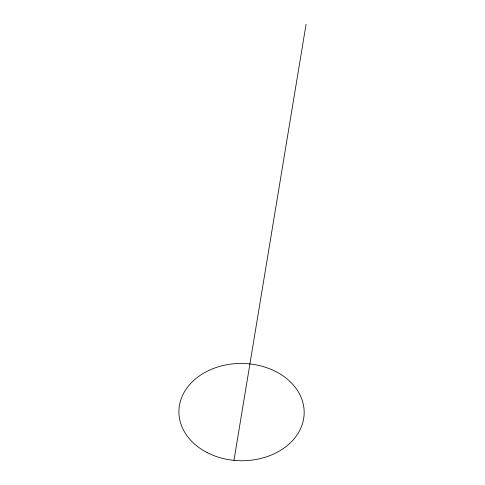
<?xml version="1.0" encoding="UTF-8"?>
<svg xmlns="http://www.w3.org/2000/svg" width="485" height="485" viewBox="0 0 485 485"><rect width="100%" height="100%" fill="white"/><g stroke="black" fill="none" stroke-linecap="round" stroke-linejoin="round"><path stroke-width="0.73" d="M233.97 460.356L306.077 24.25M207.107 452.566A62.638 48.639 0.7 0 0 304.065 415.269A62.638 48.639 0.7 0 0 213.442 368.491A62.638 48.639 0.7 0 0 207.107 452.566"/></g></svg>
